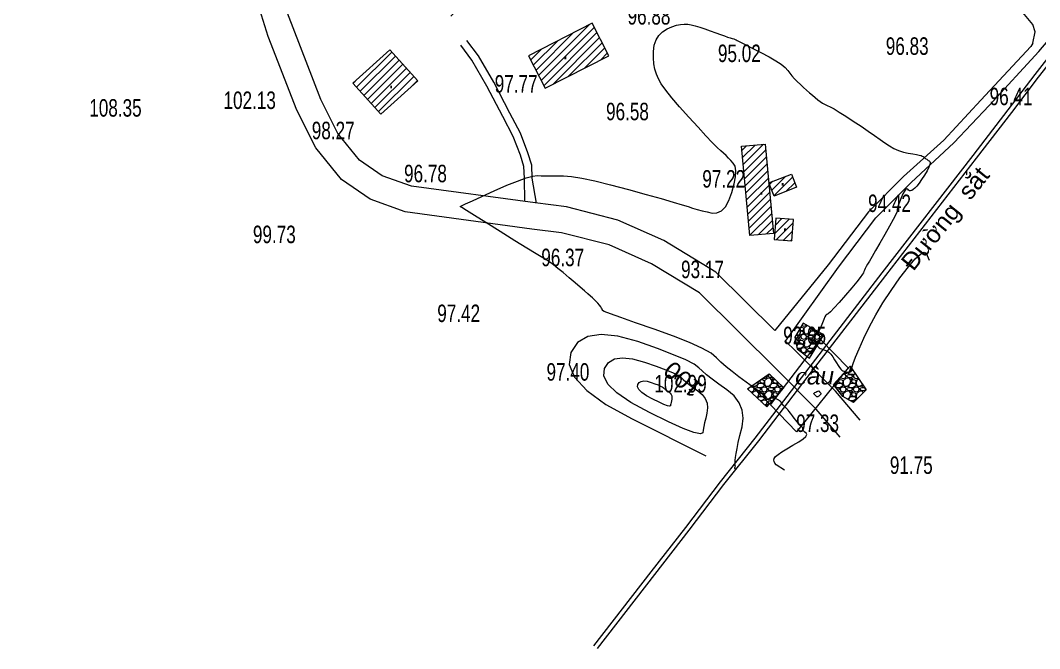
# Model space of a CAD drawing. Header units: metres. Extents: x 431006 to 434411, y 2469261 to 2473208.
# Drawn here: x 433051.7 to 433284.7, y 2469260.9 to 2469404.6 of the extents above; entities that cross this region are included whole.
import ezdxf
from ezdxf.enums import TextEntityAlignment as Align

# ---------------------------------------------------------------- set-up
doc = ezdxf.new("R2010")
doc.units = ezdxf.units.M
doc.header["$MEASUREMENT"] = 0
for name, color, linetype, lineweight in [('1', 8, 'Continuous', 18), ('CAO DO', 8, 'Continuous', 18), ('cau-ks', 8, 'Continuous', 18), ('duong be tong-ks', 8, 'Continuous', 18), ('duongsat', 8, 'DUONG_SAT', 18), ('ghi chu-ks', 8, 'Continuous', 18), ('hanh nha', 8, 'Continuous', 18), ('ke-ks', 8, 'Continuous', 18), ('MH_DongMuc', 8, 'Continuous', 18), ('MH_DongMuc_Con', 8, 'Continuous', 18), ('nha cua-ks', 8, 'Continuous', 18)]:
    doc.layers.add(name, color=color, linetype=linetype, lineweight=lineweight)
doc.styles.add('AO', font='')
doc.styles.add('ks_ten cong trinh', font='')
doc.styles.get("Standard").update_dxf_attribs({"font": 'arial.ttf'})
doc.styles.add('THUY', font='')
doc.styles.get('AO').set_extended_font_data('.VnTime', italic=True)
doc.styles.get('ks_ten cong trinh').set_extended_font_data('.VnArial')
doc.styles.get('THUY').set_extended_font_data('.VnArial NarrowH')
doc.linetypes.add('DUONG_SAT', pattern='A,5,[130,ltypeshp.shx,S=0.75,R=0,X=0,Y=0],5', length=10)

msp = doc.modelspace()

# ---------------------------------------------------------------- hatches: boundary and pattern name
at = {"layer": 'hanh nha', "lineweight": 0}
h = msp.add_hatch(dxfattribs=at)
h.set_pattern_fill('ANSI31', color=8, scale=10, style=0)
h.set_pattern_definition([(45, (0, 0), (-0.8838834765, 0.8838834765), [])])
h.paths.add_polyline_path([(433023.14, 2469497.27), (433034.92, 2469500.24), (433036.86, 2469492.55), (433025.08, 2469489.58)])
h.paths.add_polyline_path([(433117.71, 2469673.86), (433130.1, 2469682.91), (433122.24, 2469693.67), (433109.85, 2469684.63)])
h.paths.add_polyline_path([(433343.17, 2469548.91), (433336.83, 2469557.76), (433332.7, 2469554.8), (433339.03, 2469545.95)])
h.paths.add_polyline_path([(433321.19, 2469594.38), (433326.59, 2469587.23), (433317.64, 2469580.57), (433327.07, 2469567.96), (433323.97, 2469565.7), (433312.39, 2469582.51), (433318.68, 2469586.59), (433315.8, 2469590.44)])
h.paths.add_polyline_path([(433317.78, 2469580.64), (433327.27, 2469567.85), (433337.77, 2469575.64), (433328.29, 2469588.43)])
h.paths.add_polyline_path([(433231.49, 2469619.87), (433233.28, 2469624.26), (433238.92, 2469622.27), (433240.88, 2469627.53), (433247.01, 2469624.71), (433245.68, 2469620.98), (433250.82, 2469618.78), (433246.32, 2469607.9), (433239.37, 2469610.8), (433241.38, 2469616.15)])
h.paths.add_polyline_path([(433226.37, 2469615.68), (433239.37, 2469610.8), (433241.38, 2469616.15), (433228.38, 2469621.03)])
h.paths.add_polyline_path([(433232.15, 2469613.49), (433240.72, 2469610.21), (433238.01, 2469603.15), (433229.45, 2469606.43)])
h.paths.add_polyline_path([(433257.17, 2469421.12), (433262.64, 2469410.65), (433258.2, 2469408.33), (433252.74, 2469418.8)])
h.paths.add_polyline_path([(433256.75, 2469421.98), (433264.67, 2469426.13), (433270.79, 2469414.46), (433262.87, 2469410.31)])
h.paths.add_polyline_path([(433222.8, 2469367.4), (433227.95, 2469369.4), (433229.12, 2469366.38), (433223.98, 2469364.37)])
h.paths.add_polyline_path([(433224.36, 2469359.33), (433224.01, 2469354.46), (433228.08, 2469354.17), (433228.43, 2469359.04)])
h.paths.add_polyline_path([(433221.97, 2469376.26), (433223.88, 2469355.85), (433218.45, 2469355.35), (433216.54, 2469375.75)])
h.paths.add_polyline_path([(433218.32, 2469496.72), (433218.96, 2469486.76), (433213.14, 2469486.39), (433212.5, 2469496.35)])
h.paths.add_polyline_path([(433187.39, 2469484.54), (433210.4, 2469486.56), (433209.74, 2469494.09), (433186.73, 2469492.07)])
h.paths.add_polyline_path([(433127.7, 2469390.22), (433136.15, 2469397.83), (433142.56, 2469390.7), (433134.1, 2469383.1)])
h.paths.add_polyline_path([(433158.44, 2469419.99), (433146.16, 2469410.7), (433150.32, 2469405.19), (433162.6, 2469414.48)])
h.paths.add_polyline_path([(433182.41, 2469403.92), (433167.84, 2469396.46), (433171.65, 2469389.02), (433186.22, 2469396.48)])
h.paths.add_polyline_path([(433145.4, 2469439.11), (433139.04, 2469460.86), (433134.56, 2469459.55), (433140.92, 2469437.8)])
h.paths.add_polyline_path([(433121.7, 2469450.5), (433127.14, 2469452.34), (433128.68, 2469447.82), (433123.23, 2469445.97)])
h.paths.add_polyline_path([(433125.62, 2469458.59), (433108.03, 2469452.62), (433110.09, 2469446.56), (433127.67, 2469452.53)])
h.paths.add_polyline_path([(433112.86, 2469469.28), (433117.07, 2469471.71), (433115.54, 2469474.37), (433111.33, 2469471.93)])
h.paths.add_polyline_path([(433113.86, 2469465.24), (433119.68, 2469468.61), (433117.68, 2469472.07), (433111.86, 2469468.7)])
h.paths.add_polyline_path([(433098.66, 2469455.47), (433114.92, 2469462.91), (433112.79, 2469467.57), (433096.53, 2469460.12)])
h.paths.add_polyline_path([(433077.99, 2469532.66), (433086.39, 2469533.59), (433087.22, 2469526.13), (433078.82, 2469525.2)])
h.paths.add_polyline_path([(433077.87, 2469533.73), (433078.87, 2469525.24), (433073.85, 2469524.65), (433072.85, 2469533.14)])
h.paths.add_polyline_path([(433058.59, 2469634.29), (433051.46, 2469643.48), (433046.1, 2469639.33), (433053.24, 2469630.13)])
h.paths.add_polyline_path([(433037.61, 2469628.51), (433044.77, 2469619.3), (433050.52, 2469623.77), (433043.35, 2469632.98)])
h.paths.add_polyline_path([(433039.35, 2469597.89), (433043.51, 2469604.47), (433038.14, 2469607.86), (433033.99, 2469601.27)])
h.paths.add_polyline_path([(433053.14, 2469597.24), (433043.15, 2469603.79), (433040.44, 2469599.66), (433050.44, 2469593.11)])
h.paths.add_polyline_path([(433051.21, 2469610.69), (433045.61, 2469602.22), (433053.14, 2469597.24), (433058.74, 2469605.72)])
h.paths.add_polyline_path([(433061.58, 2469420.02), (433054.71, 2469424.22), (433058.61, 2469430.61), (433065.49, 2469426.41)])
h.paths.add_polyline_path([(433029.37, 2469432.55), (433036.68, 2469431.83), (433036.19, 2469426.84), (433028.88, 2469427.56)])
h.paths.add_polyline_path([(433085.63, 2469406.54), (433095.98, 2469409.57), (433094.55, 2469414.47), (433084.2, 2469411.44)])
h.paths.add_polyline_path([(433078.86, 2469418.95), (433086.34, 2469427.05), (433091.34, 2469422.43), (433083.87, 2469414.34)])
h.paths.add_polyline_path([(433069.85, 2469426.64), (433075.56, 2469422.62), (433073.45, 2469419.63), (433067.74, 2469423.64)])
h.paths.add_polyline_path([(433069.98, 2469426.72), (433079.67, 2469440.43), (433084.36, 2469437.12), (433074.67, 2469423.4)])
h.paths.add_polyline_path([(433050.64, 2469434.48), (433044.96, 2469436.05), (433043.76, 2469431.72), (433049.44, 2469430.14)])
h.paths.add_polyline_path([(433059.28, 2469433.82), (433060.15, 2469443.01), (433050.58, 2469443.91), (433049.71, 2469434.72)])
h.paths.add_polyline_path([(433066.05, 2469443.48), (433074.5, 2469437.68), (433077.33, 2469441.81), (433068.88, 2469447.61)])
h.paths.add_polyline_path([(433067.8, 2469428.09), (433074.33, 2469437.7), (433066.63, 2469442.93), (433060.1, 2469433.32)])
h.paths.add_polyline_path([(433011.71, 2469402.57), (433014.35, 2469408.6), (433011.04, 2469410.05), (433008.39, 2469404.03)])
h.paths.add_polyline_path([(432972.44, 2469451.44), (432971.31, 2469442.46), (432980.41, 2469441.31), (432981.54, 2469450.29)])
h.paths.add_polyline_path([(432971.7, 2469488.47), (432994.88, 2469482.87), (432997.2, 2469492.5), (432974.03, 2469498.1)])
h.paths.add_polyline_path([(432965.59, 2469471.91), (432971.07, 2469488.64), (432977.6, 2469486.51), (432972.12, 2469469.77)])
h.paths.add_polyline_path([(432939.39, 2469460.63), (432946.3, 2469480.82), (432956.26, 2469477.41), (432949.36, 2469457.22)])
h.paths.add_polyline_path([(432931.89, 2469475.63), (432929.87, 2469469.19), (432939.79, 2469466.09), (432941.8, 2469472.54)])
h.paths.add_polyline_path([(432929.87, 2469469.19), (432926.63, 2469458.8), (432936.05, 2469455.86), (432939.29, 2469466.25)])
h.paths.add_polyline_path([(432921.41, 2469460.43), (432927.9, 2469481.2), (432933.12, 2469479.57), (432926.63, 2469458.8)])
h.paths.add_polyline_path([(432893.16, 2469470.8), (432888.47, 2469472.2), (432893.7, 2469488.2), (432901.22, 2469485.74), (432898.85, 2469478.35), (432895.89, 2469479.3)])
h.paths.add_polyline_path([(432893.16, 2469470.8), (432908.68, 2469465.81), (432907.12, 2469460.96), (432891.6, 2469465.94)])
h.paths.add_polyline_path([(432910.05, 2469469.78), (432907.31, 2469461.29), (432918.08, 2469457.82), (432920.82, 2469466.31)])
h.paths.add_polyline_path([(432902.28, 2469474.69), (432900.3, 2469468.51), (432908.76, 2469465.79), (432910.75, 2469471.97)])
h.paths.add_polyline_path([(432903.03, 2469477.01), (432900.3, 2469468.51), (432893.16, 2469470.8), (432895.89, 2469479.3)])
h.paths.add_polyline_path([(432878.7, 2469514.19), (432875.76, 2469518.31), (432872.26, 2469515.82), (432875.2, 2469511.7)])
h.paths.add_polyline_path([(432882.21, 2469509.29), (432877.91, 2469515.29), (432881.35, 2469517.75), (432885.65, 2469511.75)])
h.paths.add_polyline_path([(432870.32, 2469487.61), (432886.4, 2469497.2), (432881.85, 2469504.83), (432865.77, 2469495.24)])
h.paths.add_polyline_path([(432868.01, 2469486.23), (432890.74, 2469499.78), (432893.36, 2469495.38), (432870.64, 2469481.83)])
h.paths.add_polyline_path([(433011.16, 2469425.79), (433009.46, 2469418.77), (433003.51, 2469420.21), (433005.21, 2469427.23)])
h.paths.add_polyline_path([(433001.93, 2469406.65), (433008.41, 2469404.1), (433010.48, 2469409.38), (433004, 2469411.92)])
h.paths.add_polyline_path([(432988.13, 2469414.53), (432995.76, 2469411.83), (432998.3, 2469419.02), (432990.67, 2469421.72)])
h.paths.add_polyline_path([(432955.5, 2469421.79), (432953.68, 2469416.45), (432959.26, 2469414.93), (432963.25, 2469427.66), (432958.66, 2469429.01), (432956.11, 2469421.58)])
h.paths.add_polyline_path([(432969.27, 2469409.51), (432965.81, 2469406.12), (432970.94, 2469401.18), (432985.09, 2469415.41), (432980.24, 2469420.24), (432979.29, 2469419.41), (432980, 2469418.7), (432969.85, 2469408.94)])
h.paths.add_polyline_path([(432950.81, 2469423.25), (432955.36, 2469421.71), (432953.61, 2469416.54), (432949.06, 2469418.08)])
h.paths.add_polyline_path([(432973.32, 2469425.43), (432963.31, 2469415.81), (432969.86, 2469409.01), (432979.86, 2469418.63)])
h.paths.add_polyline_path([(432943.21, 2469422.13), (432942.32, 2469415.96), (432946.98, 2469415.29), (432947.87, 2469421.46)])
h.paths.add_polyline_path([(432958.73, 2469429.29), (432949.22, 2469432.53), (432946.6, 2469424.85), (432956.11, 2469421.61)])
h.paths.add_polyline_path([(432952.49, 2469431.54), (432959.34, 2469429.2), (432960.74, 2469433.31), (432953.9, 2469435.66)])
h.paths.add_polyline_path([(432934.87, 2469414.68), (432942, 2469435.8), (432946.85, 2469434.16), (432939.72, 2469413.05)])
h.paths.add_polyline_path([(432874.83, 2469436.67), (432887.22, 2469451.81), (432891.24, 2469448.52), (432878.85, 2469433.38)])
h.paths.add_polyline_path([(432869.19, 2469449.25), (432875.83, 2469443.3), (432871.95, 2469438.97), (432865.31, 2469444.92)])
h.paths.add_polyline_path([(432870.95, 2469448.22), (432877.04, 2469455.36), (432882.46, 2469450.74), (432876.37, 2469443.6)])
h.paths.add_polyline_path([(433026.87, 2469491.95), (433032.5, 2469491.95), (433032.5, 2469498.15), (433026.87, 2469498.15)], flags=24)
h.paths.add_polyline_path([(433119.61, 2469682.98), (433121.17, 2469682.98), (433121.17, 2469683.82), (433119.61, 2469683.82)], flags=24)
h.paths.add_polyline_path([(433051.27, 2469636.67), (433052.82, 2469636.67), (433052.82, 2469637.51), (433051.27, 2469637.51)], flags=24)
h.paths.add_polyline_path([(433043.65, 2469625.45), (433045.21, 2469625.45), (433045.21, 2469626.29), (433043.65, 2469626.29)], flags=24)
h.paths.add_polyline_path([(433051.52, 2469603.71), (433053.07, 2469603.71), (433053.07, 2469604.55), (433051.52, 2469604.55)], flags=24)
h.paths.add_polyline_path([(433046.14, 2469598.08), (433047.7, 2469598.08), (433047.7, 2469598.92), (433046.14, 2469598.92)], flags=24)
h.paths.add_polyline_path([(433038.3, 2469602.22), (433039.86, 2469602.22), (433039.86, 2469603.06), (433038.3, 2469603.06)], flags=24)
h.paths.add_polyline_path([(433242.05, 2469618.95), (433243.61, 2469618.95), (433243.61, 2469619.79), (433242.05, 2469619.79)], flags=24)
h.paths.add_polyline_path([(433233.37, 2469615.26), (433234.92, 2469615.26), (433234.92, 2469616.1), (433233.37, 2469616.1)], flags=24)
h.paths.add_polyline_path([(433234.37, 2469607.87), (433235.92, 2469607.87), (433235.92, 2469608.7), (433234.37, 2469608.7)], flags=24)
h.paths.add_polyline_path([(433315.74, 2469581.84), (433317.29, 2469581.84), (433317.29, 2469582.68), (433315.74, 2469582.68)], flags=24)
h.paths.add_polyline_path([(433325.77, 2469578.26), (433327.32, 2469578.26), (433327.32, 2469579.1), (433325.77, 2469579.1)], flags=24)
h.paths.add_polyline_path([(433337.44, 2469551.79), (433338.99, 2469551.79), (433338.99, 2469552.63), (433337.44, 2469552.63)], flags=24)
h.paths.add_polyline_path([(433078.95, 2469526.72), (433086.87, 2469526.72), (433086.87, 2469532.92), (433078.95, 2469532.92)], flags=24)
h.paths.add_polyline_path([(433075.08, 2469528.56), (433076.64, 2469528.56), (433076.64, 2469529.4), (433075.08, 2469529.4)], flags=24)
h.paths.add_polyline_path([(433214.84, 2469491.07), (433216.39, 2469491.07), (433216.39, 2469491.91), (433214.84, 2469491.91)], flags=24)
h.paths.add_polyline_path([(433197.53, 2469488.41), (433199.08, 2469488.41), (433199.08, 2469489.25), (433197.53, 2469489.25)], flags=24)
h.paths.add_polyline_path([(433115.18, 2469468.46), (433116.73, 2469468.46), (433116.73, 2469469.3), (433115.18, 2469469.3)], flags=24)
h.paths.add_polyline_path([(433113.76, 2469471.26), (433115.31, 2469471.26), (433115.31, 2469472.1), (433113.76, 2469472.1)], flags=24)
h.paths.add_polyline_path([(433139.23, 2469449.09), (433140.78, 2469449.09), (433140.78, 2469449.93), (433139.23, 2469449.93)], flags=24)
h.paths.add_polyline_path([(433124.46, 2469448.5), (433126.02, 2469448.5), (433126.02, 2469449.34), (433124.46, 2469449.34)], flags=24)
h.paths.add_polyline_path([(433116.19, 2469452.41), (433117.75, 2469452.41), (433117.75, 2469453.25), (433116.19, 2469453.25)], flags=24)
h.paths.add_polyline_path([(433106.08, 2469462.22), (433107.63, 2469462.22), (433107.63, 2469463.06), (433106.08, 2469463.06)], flags=24)
h.paths.add_polyline_path([(433263.77, 2469417.87), (433265.32, 2469417.87), (433265.32, 2469418.71), (433263.77, 2469418.71)], flags=24)
h.paths.add_polyline_path([(433257.27, 2469414.11), (433258.83, 2469414.11), (433258.83, 2469414.95), (433257.27, 2469414.95)], flags=24)
h.paths.add_polyline_path([(433153.96, 2469412.09), (433155.51, 2469412.09), (433155.51, 2469412.92), (433153.96, 2469412.92)], flags=24)
h.paths.add_polyline_path([(433175.5, 2469395.54), (433177.05, 2469395.54), (433177.05, 2469396.38), (433175.5, 2469396.38)], flags=24)
h.paths.add_polyline_path([(433225.16, 2469366.59), (433226.71, 2469366.59), (433226.71, 2469367.43), (433225.16, 2469367.43)], flags=24)
h.paths.add_polyline_path([(433220.35, 2469364.56), (433221.91, 2469364.56), (433221.91, 2469365.4), (433220.35, 2469365.4)], flags=24)
h.paths.add_polyline_path([(433225.69, 2469356.24), (433227.25, 2469356.24), (433227.25, 2469357.08), (433225.69, 2469357.08)], flags=24)
h.paths.add_polyline_path([(433135.69, 2469388.86), (433137.25, 2469388.86), (433137.25, 2469389.7), (433135.69, 2469389.7)], flags=24)
h.paths.add_polyline_path([(433089.54, 2469409.79), (433091.09, 2469409.79), (433091.09, 2469410.63), (433089.54, 2469410.63)], flags=24)
h.paths.add_polyline_path([(433084.8, 2469420.62), (433086.35, 2469420.62), (433086.35, 2469421.46), (433084.8, 2469421.46)], flags=24)
h.paths.add_polyline_path([(433070.9, 2469422.76), (433072.45, 2469422.76), (433072.45, 2469423.6), (433070.9, 2469423.6)], flags=24)
h.paths.add_polyline_path([(433076.25, 2469430.69), (433077.8, 2469430.69), (433077.8, 2469431.53), (433076.25, 2469431.53)], flags=24)
h.paths.add_polyline_path([(433070.75, 2469442.9), (433072.3, 2469442.9), (433072.3, 2469443.74), (433070.75, 2469443.74)], flags=24)
h.paths.add_polyline_path([(433066.77, 2469436.03), (433068.33, 2469436.03), (433068.33, 2469436.87), (433066.77, 2469436.87)], flags=24)
h.paths.add_polyline_path([(433059.9, 2469425.2), (433061.45, 2469425.2), (433061.45, 2469426.04), (433059.9, 2469426.04)], flags=24)
h.paths.add_polyline_path([(433054.81, 2469438.15), (433056.36, 2469438.15), (433056.36, 2469438.99), (433054.81, 2469438.99)], flags=24)
h.paths.add_polyline_path([(433046.56, 2469432.5), (433048.11, 2469432.5), (433048.11, 2469433.34), (433046.56, 2469433.34)], flags=24)
h.paths.add_polyline_path([(433031.89, 2469429.3), (433033.45, 2469429.3), (433033.45, 2469430.14), (433031.89, 2469430.14)], flags=24)
h.paths.add_polyline_path([(433006.68, 2469423.04), (433008.24, 2469423.04), (433008.24, 2469423.88), (433006.68, 2469423.88)], flags=24)
h.paths.add_polyline_path([(433010.49, 2469405.91), (433012.05, 2469405.91), (433012.05, 2469406.75), (433010.49, 2469406.75)], flags=24)
h.paths.add_polyline_path([(433005.99, 2469407.64), (433007.54, 2469407.64), (433007.54, 2469408.48), (433005.99, 2469408.48)], flags=24)
h.paths.add_polyline_path([(432982.97, 2469490.54), (432984.52, 2469490.54), (432984.52, 2469491.38), (432982.97, 2469491.38)], flags=24)
h.paths.add_polyline_path([(432970.77, 2469478.21), (432972.32, 2469478.21), (432972.32, 2469479.04), (432970.77, 2469479.04)], flags=24)
h.paths.add_polyline_path([(432976.57, 2469446.52), (432978.12, 2469446.52), (432978.12, 2469447.36), (432976.57, 2469447.36)], flags=24)
h.paths.add_polyline_path([(432947.37, 2469469.31), (432948.93, 2469469.31), (432948.93, 2469470.14), (432947.37, 2469470.14)], flags=24)
h.paths.add_polyline_path([(432930.46, 2469462.24), (432932.01, 2469462.24), (432932.01, 2469463.08), (432930.46, 2469463.08)], flags=24)
h.paths.add_polyline_path([(432934.45, 2469470.64), (432936.01, 2469470.64), (432936.01, 2469471.48), (432934.45, 2469471.48)], flags=24)
h.paths.add_polyline_path([(432926.56, 2469469.1), (432928.12, 2469469.1), (432928.12, 2469469.94), (432926.56, 2469469.94)], flags=24)
h.paths.add_polyline_path([(432913.34, 2469463.57), (432914.89, 2469463.57), (432914.89, 2469464.41), (432913.34, 2469464.41)], flags=24)
h.paths.add_polyline_path([(432903.8, 2469470.13), (432905.36, 2469470.13), (432905.36, 2469470.96), (432903.8, 2469470.96)], flags=24)
h.paths.add_polyline_path([(432899.7, 2469465.62), (432901.26, 2469465.62), (432901.26, 2469466.46), (432899.7, 2469466.46)], flags=24)
h.paths.add_polyline_path([(432897.14, 2469473.71), (432898.69, 2469473.71), (432898.69, 2469474.55), (432897.14, 2469474.55)], flags=24)
h.paths.add_polyline_path([(432893.86, 2469479.34), (432895.41, 2469479.34), (432895.41, 2469480.18), (432893.86, 2469480.18)], flags=24)
h.paths.add_polyline_path([(432879.15, 2469489.1), (432880.7, 2469489.1), (432880.7, 2469489.94), (432879.15, 2469489.94)], flags=24)
h.paths.add_polyline_path([(432874.57, 2469495.75), (432876.13, 2469495.75), (432876.13, 2469496.59), (432874.57, 2469496.59)], flags=24)
h.paths.add_polyline_path([(432880.69, 2469513.86), (432882.24, 2469513.86), (432882.24, 2469514.7), (432880.69, 2469514.7)], flags=24)
h.paths.add_polyline_path([(432874.29, 2469514.72), (432875.84, 2469514.72), (432875.84, 2469515.56), (432874.29, 2469515.56)], flags=24)
h.paths.add_polyline_path([(432992.32, 2469416.63), (432993.88, 2469416.63), (432993.88, 2469417.47), (432992.32, 2469417.47)], flags=24)
h.paths.add_polyline_path([(432974.33, 2469409.76), (432975.88, 2469409.76), (432975.88, 2469410.59), (432974.33, 2469410.59)], flags=24)
h.paths.add_polyline_path([(432970.29, 2469416.19), (432971.84, 2469416.19), (432971.84, 2469417.03), (432970.29, 2469417.03)], flags=24)
h.paths.add_polyline_path([(432956.54, 2469431.98), (432958.1, 2469431.98), (432958.1, 2469432.82), (432956.54, 2469432.82)], flags=24)
h.paths.add_polyline_path([(432957.92, 2469420.66), (432959.47, 2469420.66), (432959.47, 2469421.49), (432957.92, 2469421.49)], flags=24)
h.paths.add_polyline_path([(432951.65, 2469419.88), (432953.2, 2469419.88), (432953.2, 2469420.72), (432951.65, 2469420.72)], flags=24)
h.paths.add_polyline_path([(432953.31, 2469426.7), (432954.86, 2469426.7), (432954.86, 2469427.54), (432953.31, 2469427.54)], flags=24)
h.paths.add_polyline_path([(432944.77, 2469417.65), (432946.33, 2469417.65), (432946.33, 2469418.49), (432944.77, 2469418.49)], flags=24)
h.paths.add_polyline_path([(432876.66, 2469448.97), (432878.21, 2469448.97), (432878.21, 2469449.81), (432876.66, 2469449.81)], flags=24)
h.paths.add_polyline_path([(432870.39, 2469444.28), (432871.94, 2469444.28), (432871.94, 2469445.11), (432870.39, 2469445.11)], flags=24)
at = {"layer": 'ke-ks', "linetype": 'Continuous', "lineweight": 0}
h = msp.add_hatch(dxfattribs=at)
h.set_pattern_fill('GRAVEL', color=8, scale=3, style=0)
h.set_pattern_definition([(228.0128, (433199.91609, 2469302.18242), (-23.9999947, -27.000004), [0.40361, -39.95726]), (184.9697, (433199.64609, 2469301.88242), (36.00000315, 2.99997392), [0.692604, -68.567775]), (132.5104, (433198.95609, 2469301.82242), (29.99997216, -33.000026), [0.48836, -48.3481]), (267.2737, (433197.78609, 2469301.07242), (2.99998805, 60.0000009), [0.630714, -62.440674]), (292.8337, (433197.75609, 2469300.44242), (-15.0000297, 35.99998924), [0.618465, -61.22812]), (357.2737, (433197.99609, 2469299.87242), (-60.0000009, 2.99998805), [0.630714, -62.440674]), (37.6942, (433198.62609, 2469299.84242), (-39.00002204, -29.99997122), [0.83409, -82.57455]), (72.2553, (433199.28609, 2469300.35242), (21.00003229, 65.9999887), [0.787464, -77.95896]), (121.4296, (433199.52609, 2469301.10242), (-24.0000247, 38.9999851), [0.63285, -62.65222]), (175.2364, (433199.1961, 2469301.64242), (33.0000028, -2.9999746), [0.7225, -35.40229]), (222.3974, (433198.47609, 2469301.70242), (-36.00002205, -32.99997625), [0.934344, -92.500125]), (138.8141, (433200.7561, 2469301.04242), (-21.0000088, 17.999992), [0.3189, -31.57153]), (171.4692, (433200.51609, 2469301.25242), (38.99999485, -6.00002373), [0.60671, -60.06453]), (225, (433199.916, 2469301.3424), (-3e-16, -3), [0.42426, -3.81838]), (203.1986, (433199.7061, 2469301.70242), (14.9999992, 6.000004), [0.22847, -22.61885]), (291.8014, (433199.4961, 2469301.6124), (-3, 9.000001), [0.32311, -15.83239]), (30.9638, (433199.6161, 2469301.3124), (8.999994, 6.0000075), [0.52479, -16.96807]), (161.5651, (433200.0661, 2469301.5824), (6.000001, -2.999995), [0.37947, -9.10736]), (16.3895, (433197.75609, 2469301.61242), (30.0000066, 8.99997813), [0.5316, -52.628535]), (70.3462, (433198.26609, 2469301.76242), (-11.99998574, -33.0000064), [0.44598, -44.15222]), (293.1986, (433200.0661, 2469302.18242), (-6.000004, 14.9999992), [0.45694, -22.39037]), (343.6105, (433200.24609, 2469301.76242), (-30.0000066, 8.99997813), [0.5316, -52.628535]), (339.444, (433197.7561, 2469299.75242), (-15.0000055, 5.999988), [0.51264, -25.11937]), (294.7751, (433198.23609, 2469299.57242), (-14.9999766, 33.0000103), [0.42953, -42.52393]), (66.8014, (433200.0961, 2469299.18242), (6.000004, 14.9999992), [0.45694, -22.39037]), (17.354, (433200.27609, 2469299.60242), (-39.00000606, -11.9999835), [0.50289, -49.78627]), (69.444, (433198.6261, 2469299.18242), (-5.999988, -15.0000055), [0.25632, -25.37569]), (101.3099, (433199.9161, 2469299.1824), (-2.999993, 12.000002), [0.15297, -15.14409]), (165.9638, (433199.8861, 2469299.3324), (9.000002, -2.999994), [0.61847, -11.75085]), (186.009, (433199.28609, 2469299.48242), (29.99999925, 2.99999795), [0.57315, -56.74177]), (303.6901, (433199.6161, 2469301.0424), (-3.000004, 5.999999), [0.43267, -10.38399]), (353.1572, (433199.85609, 2469300.68242), (50.9999981, -6.000024), [0.75538, -74.78269]), (60.9454, (433200.6061, 2469300.59242), (-12.0000001, -21.0000012), [0.30887, -30.57802]), (90, (433200.756, 2469300.8624), (-3, 3), [0.18, -2.82]), (120.2564, (433199.22609, 2469299.57242), (11.9999847, -21.0000074), [0.41677, -41.26056]), (48.0128, (433199.01609, 2469299.93242), (23.9999947, 27.000004), [0.80722, -39.55366]), (0, (433199.556, 2469300.5324), (3, 3), [0.78, -2.22]), (325.3048, (433200.33609, 2469300.53242), (-29.9999828, 21.0000258), [0.47434, -46.95982]), (254.0546, (433200.7261, 2469300.26242), (-2.9999997, -12.0000004), [0.43681, -21.40352]), (207.646, (433200.60609, 2469299.84242), (-56.99998742, -30.00002314), [0.711195, -70.40842]), (175.4261, (433199.97609, 2469299.51242), (-39.00000167, 2.9999844), [0.7524, -74.48722])])
h.paths.add_polyline_path([(433222.91, 2469323.75), (433226.19, 2469320.53), (433222.33, 2469316.14), (433217.95, 2469320.29)])
h.paths.add_polyline_path([(433230.64, 2469335.27), (433228.73, 2469332.13), (433229.3, 2469329.41), (433232.11, 2469327.32), (433235.34, 2469332.65)])
h.paths.add_polyline_path([(433245.05, 2469320.08), (433242.16, 2469317.17), (433239.72, 2469318.54), (433237.61, 2469321.29), (433241.37, 2469325.45)])

# ---------------------------------------------------------------- linework, layer by layer
at = {"layer": 'cau-ks', "color": 8, "linetype": 'Continuous', "lineweight": 0}
msp.add_lwpolyline([(433223.19, 2469316.61), (433234.63, 2469331.57), (433240.95, 2469325.09), (433229.1, 2469310.44)], close=True, dxfattribs=at)
at = {"layer": 'duong be tong-ks', "color": 8, "linetype": 'Continuous', "lineweight": 0, "elevation": 92.05}
msp.add_lwpolyline([(433226.59, 2469331.22), (433238.74, 2469348.09), (433247.28, 2469359.38), (433255.36, 2469367.46), (433265.07, 2469376.58), (433273.18, 2469385.08), (433284.51, 2469397.4), (433295.72, 2469410.73), (433306.91, 2469425.57), (433314.8, 2469435.58), (433324.67, 2469449.45), (433330.88, 2469457.38), (433340.85, 2469471.84), (433346.12, 2469478.98), (433352.74, 2469487.78), (433359.79, 2469496.65), (433366.49, 2469505.08), (433374.99, 2469514.66), (433382.82, 2469523.78), (433387.86, 2469529.37), (433408.27, 2469548.53), (433423.12, 2469561.6), (433428.48, 2469567.04)], dxfattribs=at)
at = {"layer": 'duong be tong-ks', "color": 8, "lineweight": 0}
for points in [[(433224.13, 2469333.66), (433210.69, 2469346.96), (433198.8, 2469354.24), (433188.27, 2469358.88), (433176.56, 2469361.89), (433169.41, 2469362.79), (433141.09, 2469366.63), (433134.43, 2469369.02), (433129.23, 2469372.62), (433124.3, 2469378.71), (433120.39, 2469386.48), (433114.05, 2469402.82), (433108.46, 2469417.49), (433102.18, 2469435.56), (433097.77, 2469445.56), (433091.16, 2469453.99), (433085.57, 2469459.26), (433080.29, 2469460.59)], [(433239.1, 2469309.24), (433233.64, 2469315.65), (433224.71, 2469324.64), (433206.97, 2469342.21), (433196.01, 2469348.91), (433186.3, 2469353.19), (433175.43, 2469355.99), (433168.64, 2469356.84), (433139.66, 2469360.77), (433131.66, 2469363.64), (433125.11, 2469368.18), (433119.23, 2469375.44), (433114.9, 2469384.04), (433108.38, 2469400.84), (433103.81, 2469415.59), (433096.9, 2469433.47), (433091.54, 2469443.36), (433085.77, 2469449.45), (433079.25, 2469453.59), (433072.82, 2469455.68), (433066.25, 2469455.93), (433062.62, 2469455.6), (433056.57, 2469454.24), (433044.36, 2469449.35)], [(433283.16, 2469399.34), (433283.71, 2469401.95), (433283.15, 2469403.62), (433279.72, 2469407.7), (433274.82, 2469412.59), (433271.5, 2469414.98)], [(433167.02, 2469363.11), (433166.92, 2469368.44), (433166.83, 2469371.15), (433166.03, 2469373.69), (433164.36, 2469377.99), (433162.03, 2469382.54), (433158.37, 2469389.52), (433154.91, 2469395.48), (433152.36, 2469398.91)], [(433169.7, 2469362.75), (433168.72, 2469368.49), (433168.62, 2469371.46), (433167.73, 2469374.29), (433166.01, 2469378.73), (433163.63, 2469383.37), (433159.95, 2469390.39), (433156.42, 2469396.47), (433153.8, 2469399.98)], [(433243.67, 2469313.13), (433238.06, 2469319.72), (433228.95, 2469328.89), (433226.59, 2469331.22)]]:
    msp.add_lwpolyline(points, dxfattribs=at)
at = {"layer": 'duong be tong-ks', "color": 8, "linetype": 'Continuous', "lineweight": 0}
msp.add_lwpolyline([(433283.16, 2469399.34), (433282.65, 2469398.58), (433271.26, 2469386.33), (433262.76, 2469377.14), (433253.6, 2469368.88), (433245.57, 2469360.77), (433236.37, 2469348.64), (433224.13, 2469333.66)], dxfattribs=at)
at = {"layer": 'duongsat', "color": 8, "lineweight": 0}
for points in [[(433182.81, 2469261.49), (433195.93, 2469278.43), (433203.79, 2469288.58), (433211.73, 2469299.01), (433219.7, 2469309.03), (433232.01, 2469325.06), (433248.72, 2469346.85), (433269.5, 2469373.64), (433277.52, 2469384.12), (433283.66, 2469392.18), (433292.31, 2469403.24), (433300.01, 2469413.34), (433305.15, 2469420.09), (433312.18, 2469429.29), (433320.96, 2469440.6), (433340.24, 2469465.56), (433352.4, 2469480.42), (433367.31, 2469498.14), (433381.52, 2469514.25), (433389.84, 2469523.31), (433404.95, 2469539.13), (433415.65, 2469549.84), (433424.46, 2469558.71), (433434.67, 2469568.62)], [(433183.61, 2469260.87), (433196.72, 2469277.82), (433204.59, 2469287.97), (433212.52, 2469298.4), (433220.49, 2469308.41), (433232.8, 2469324.45), (433249.51, 2469346.24), (433270.3, 2469373.03), (433278.32, 2469383.52), (433284.45, 2469391.57), (433293.1, 2469402.63), (433300.81, 2469412.73), (433305.95, 2469419.48), (433312.97, 2469428.68), (433321.75, 2469439.99), (433341.03, 2469464.93), (433353.17, 2469479.78), (433368.07, 2469497.48), (433382.26, 2469513.58), (433390.57, 2469522.63), (433405.66, 2469538.43), (433416.36, 2469549.13), (433425.16, 2469558), (433435.36, 2469567.89)]]:
    msp.add_lwpolyline(points, dxfattribs=at)
at = {"layer": 'ke-ks', "color": 8, "linetype": 'Continuous', "lineweight": 0}
for points, elevation in [([(433230.64, 2469335.27), (433228.73, 2469332.13), (433229.3, 2469329.41), (433232.11, 2469327.32), (433235.34, 2469332.65)], 93.15), ([(433222.91, 2469323.75), (433226.19, 2469320.53), (433222.33, 2469316.14), (433217.95, 2469320.29)], 92.23), ([(433245.05, 2469320.08), (433242.16, 2469317.17), (433239.72, 2469318.54), (433237.61, 2469321.29), (433241.37, 2469325.45)], 92.2)]:
    msp.add_lwpolyline(points, close=True, dxfattribs=dict(at, elevation=elevation))
at = {"layer": 'MH_DongMuc', "color": 8, "lineweight": 0, "elevation": 100}
msp.add_lwpolyline([(433203.18, 2469322.4), (433203.79, 2469321.87), (433204.55, 2469321.27), (433205.47, 2469320.58), (433206.54, 2469319.82), (433207.54, 2469318.97), (433208.25, 2469318.04), (433208.67, 2469317.02), (433208.8, 2469315.92), (433208.64, 2469314.73), (433208.36, 2469313.57), (433208.12, 2469312.54), (433207.94, 2469311.64), (433207.8, 2469310.87), (433207.72, 2469310.23), (433207.18, 2469309.96), (433205.69, 2469310.29), (433203.25, 2469311.21), (433199.85, 2469312.74), (433195.51, 2469314.86), (433191.24, 2469317.19), (433188.07, 2469319.37), (433186.01, 2469321.39), (433185.05, 2469323.25), (433185.2, 2469324.94), (433186.12, 2469326.29), (433187.5, 2469327.12), (433189.33, 2469327.41), (433191.62, 2469327.18), (433194.35, 2469326.42), (433197.06, 2469325.46), (433199.25, 2469324.63), (433200.92, 2469323.91), (433202.08, 2469323.32), (433202.72, 2469322.85), (433203.18, 2469322.4)], dxfattribs=at)
at = {"layer": 'MH_DongMuc_Con', "color": 8, "lineweight": 0}
for points, elevation in [([(433226.4, 2469301.65), (433224.51, 2469302.93), (433224.17, 2469303.29), (433223.98, 2469303.65), (433223.93, 2469304.01), (433224.03, 2469304.37), (433224.34, 2469304.78), (433224.92, 2469305.28), (433225.78, 2469305.88), (433226.91, 2469306.58), (433228.31, 2469307.37), (433229.67, 2469308.15), (433230.65, 2469308.82), (433231.25, 2469309.37), (433231.48, 2469309.81), (433231.33, 2469310.13), (433231.04, 2469310.37), (433230.81, 2469310.59), (433230.66, 2469310.77), (433230.58, 2469310.93), (433230.58, 2469311.06), (433230.6, 2469311.17), (433230.59, 2469311.27), (433230.55, 2469311.37), (433230.48, 2469311.47), (433230.37, 2469311.56), (433230.25, 2469311.65), (433230.12, 2469311.77), (433229.98, 2469311.9), (433229.83, 2469312.05), (433229.68, 2469312.22), (433229.49, 2469312.44), (433229.24, 2469312.74), (433228.94, 2469313.13), (433228.58, 2469313.6), (433228.17, 2469314.15), (433227.76, 2469314.69), (433227.43, 2469315.12), (433227.18, 2469315.44), (433227.01, 2469315.65), (433226.91, 2469315.76), (433226.84, 2469315.81), (433226.76, 2469315.88), (433226.68, 2469315.96), (433226.58, 2469316.05), (433226.48, 2469316.15), (433226.36, 2469316.27), (433226.23, 2469316.41), (433226.09, 2469316.58), (433225.94, 2469316.78), (433225.78, 2469317.01), (433225.61, 2469317.23), (433225.44, 2469317.42), (433225.26, 2469317.57), (433225.09, 2469317.69), (433224.91, 2469317.78), (433224.74, 2469317.84), (433224.59, 2469317.91), (433224.47, 2469317.97), (433224.36, 2469318.04), (433224.28, 2469318.1), (433224.2, 2469318.15), (433224.12, 2469318.18), (433224.04, 2469318.2), (433223.94, 2469318.19), (433223.84, 2469318.17), (433223.74, 2469318.15), (433223.65, 2469318.14), (433223.56, 2469318.15), (433223.47, 2469318.18), (433223.39, 2469318.22), (433223.3, 2469318.26), (433223.2, 2469318.26), (433223.09, 2469318.22), (433222.96, 2469318.14), (433222.82, 2469318.03), (433222.68, 2469317.93), (433222.56, 2469317.89), (433222.47, 2469317.92), (433222.39, 2469318.01), (433222.33, 2469318.16), (433222.11, 2469318.44), (433221.53, 2469318.95), (433220.59, 2469319.68), (433219.3, 2469320.63), (433217.65, 2469321.8), (433215.92, 2469323.04), (433214.38, 2469324.23), (433213.02, 2469325.34), (433211.85, 2469326.39), (433210.86, 2469327.38), (433209.58, 2469328.41), (433207.51, 2469329.57), (433204.66, 2469330.88), (433201.03, 2469332.32), (433196.62, 2469333.91), (433192.3, 2469335.41), (433188.96, 2469336.59), (433186.59, 2469337.45), (433185.19, 2469338), (433184.76, 2469338.23), (433184.78, 2469338.34), (433184.72, 2469338.51), (433184.58, 2469338.75), (433184.36, 2469339.06), (433184.06, 2469339.44), (433183.71, 2469339.85), (433183.33, 2469340.27), (433182.91, 2469340.68), (433182.47, 2469341.09), (433182, 2469341.51), (433181.41, 2469342.01), (433180.64, 2469342.67), (433179.67, 2469343.51), (433178.51, 2469344.52), (433177.15, 2469345.69), (433175.79, 2469346.86), (433174.59, 2469347.84), (433173.57, 2469348.64), (433172.71, 2469349.25), (433172.02, 2469349.68), (433171.11, 2469350.22), (433169.59, 2469351.14), (433167.46, 2469352.46), (433164.72, 2469354.16), (433161.37, 2469356.26), (433158.08, 2469358.33), (433155.52, 2469359.94), (433153.69, 2469361.09), (433152.59, 2469361.78), (433152.22, 2469362.02), (433152.54, 2469362.16), (433153.47, 2469362.59), (433155.03, 2469363.3), (433157.21, 2469364.29), (433160.01, 2469365.56), (433162.9, 2469366.83), (433165.33, 2469367.81), (433167.3, 2469368.51), (433168.82, 2469368.92), (433169.88, 2469369.05), (433170.79, 2469369.03), (433171.83, 2469369.01), (433173.02, 2469369), (433174.36, 2469368.98), (433175.83, 2469368.97), (433177.67, 2469368.83), (433180.07, 2469368.45), (433183.05, 2469367.84), (433186.6, 2469366.98), (433190.72, 2469365.89), (433194.79, 2469364.76), (433198.19, 2469363.8), (433200.91, 2469363.01), (433202.95, 2469362.4), (433204.33, 2469361.95), (433205.37, 2469361.61), (433206.44, 2469361.29), (433207.54, 2469361), (433208.67, 2469360.74), (433209.83, 2469360.5), (433210.94, 2469360.51), (433211.95, 2469360.99), (433212.86, 2469361.93), (433213.67, 2469363.34), (433214.37, 2469365.21), (433214.9, 2469367.16), (433215.2, 2469368.81), (433215.26, 2469370.15), (433215.08, 2469371.19), (433214.68, 2469371.92), (433214.14, 2469372.5), (433213.58, 2469373.07), (433213.01, 2469373.64), (433212.41, 2469374.2), (433211.8, 2469374.75), (433211, 2469375.5), (433209.88, 2469376.64), (433208.42, 2469378.17), (433206.63, 2469380.1), (433204.51, 2469382.42), (433202.4, 2469384.79), (433200.65, 2469386.85), (433199.25, 2469388.6), (433198.22, 2469390.05), (433197.54, 2469391.2), (433197.09, 2469392.24), (433196.76, 2469393.39), (433196.54, 2469394.64), (433196.44, 2469396), (433196.44, 2469397.46), (433196.62, 2469398.87), (433197.01, 2469400.09), (433197.62, 2469401.12), (433198.46, 2469401.96), (433199.52, 2469402.6), (433200.64, 2469403.08), (433201.67, 2469403.43), (433202.62, 2469403.64), (433203.48, 2469403.72), (433204.26, 2469403.68), (433205.05, 2469403.52), (433205.96, 2469403.3), (433206.99, 2469402.99), (433208.14, 2469402.61), (433209.41, 2469402.15), (433210.65, 2469401.69), (433211.73, 2469401.31), (433212.63, 2469400.99), (433213.37, 2469400.75), (433213.95, 2469400.57), (433214.4, 2469400.44), (433214.79, 2469400.31), (433215.11, 2469400.19), (433215.36, 2469400.08), (433215.55, 2469399.97), (433215.89, 2469399.78), (433216.6, 2469399.4), (433217.69, 2469398.85), (433219.15, 2469398.11), (433220.99, 2469397.19), (433222.85, 2469396.22), (433224.4, 2469395.33), (433225.62, 2469394.51), (433226.52, 2469393.77), (433227.11, 2469393.11), (433227.56, 2469392.48), (433228.08, 2469391.84), (433228.66, 2469391.19), (433229.3, 2469390.54), (433230, 2469389.88), (433230.72, 2469389.24), (433231.42, 2469388.62), (433232.09, 2469388.02), (433232.74, 2469387.45), (433233.36, 2469386.91), (433233.96, 2469386.42), (433234.54, 2469385.99), (433235.1, 2469385.63), (433235.64, 2469385.34), (433236.15, 2469385.11), (433236.79, 2469384.81), (433237.71, 2469384.3), (433238.9, 2469383.58), (433240.37, 2469382.66), (433242.11, 2469381.53), (433243.91, 2469380.34), (433245.53, 2469379.25), (433246.97, 2469378.25), (433248.24, 2469377.34), (433249.34, 2469376.53), (433250.36, 2469375.83), (433251.4, 2469375.24), (433252.46, 2469374.78), (433253.55, 2469374.43), (433254.67, 2469374.21), (433255.7, 2469374.04), (433256.53, 2469373.89), (433257.18, 2469373.75), (433257.63, 2469373.62), (433257.88, 2469373.5), (433258.05, 2469373.39), (433258.21, 2469373.27), (433258.38, 2469373.15), (433258.55, 2469373.03), (433258.72, 2469372.91), (433258.89, 2469372.79), (433259.07, 2469372.66), (433259.24, 2469372.53), (433259.42, 2469372.4), (433259.6, 2469372.26), (433259.7, 2469372.03), (433259.63, 2469371.6), (433259.38, 2469370.98), (433258.96, 2469370.17), (433258.38, 2469369.17), (433257.73, 2469368.16), (433257.16, 2469367.32), (433256.64, 2469366.66), (433256.19, 2469366.17), (433255.81, 2469365.85), (433255.47, 2469365.67), (433255.18, 2469365.58), (433254.92, 2469365.6), (433254.71, 2469365.71), (433254.54, 2469365.92), (433254.35, 2469366.06), (433254.11, 2469365.92), (433253.82, 2469365.53), (433253.46, 2469364.87), (433253.05, 2469363.94), (433252.66, 2469362.99), (433252.37, 2469362.22), (433252.2, 2469361.66), (433252.12, 2469361.29), (433252.15, 2469361.11), (433252.1, 2469360.83), (433251.79, 2469360.13), (433251.22, 2469359.02), (433250.38, 2469357.5), (433249.28, 2469355.56), (433248.14, 2469353.58), (433247.18, 2469351.91), (433246.4, 2469350.55), (433245.8, 2469349.52), (433245.38, 2469348.8), (433245.08, 2469348.27), (433244.83, 2469347.81), (433244.64, 2469347.42), (433244.51, 2469347.1), (433244.43, 2469346.85), (433244.22, 2469346.48), (433243.71, 2469345.77), (433242.89, 2469344.74), (433241.75, 2469343.39), (433240.31, 2469341.71), (433238.87, 2469340.06), (433237.72, 2469338.79), (433236.87, 2469337.91), (433236.33, 2469337.42), (433236.08, 2469337.31), (433235.96, 2469337.3), (433235.79, 2469337.1), (433235.58, 2469336.72), (433235.33, 2469336.15), (433235.03, 2469335.39), (433234.73, 2469334.62), (433234.46, 2469333.98), (433234.22, 2469333.5), (433234.01, 2469333.15), (433233.84, 2469332.95), (433233.69, 2469332.82), (433233.56, 2469332.68), (433233.45, 2469332.52), (433233.35, 2469332.36), (433233.27, 2469332.18), (433233.21, 2469332.01), (433233.18, 2469331.85), (433233.18, 2469331.69), (433233.2, 2469331.55), (433233.24, 2469331.42), (433233.29, 2469331.3), (433233.33, 2469331.18), (433233.35, 2469331.07), (433233.36, 2469330.95), (433233.36, 2469330.84), (433233.35, 2469330.73), (433233.37, 2469330.63), (433233.41, 2469330.55), (433233.47, 2469330.46), (433233.54, 2469330.39), (433233.64, 2469330.31), (433233.74, 2469330.22), (433233.86, 2469330.11), (433233.99, 2469329.99), (433234.13, 2469329.84), (433234.31, 2469329.7), (433234.54, 2469329.55), (433234.84, 2469329.42), (433235.19, 2469329.28), (433235.61, 2469329.15), (433236.05, 2469328.96), (433236.49, 2469328.64), (433236.94, 2469328.2), (433237.39, 2469327.62), (433237.84, 2469326.92), (433238.27, 2469326.21), (433238.65, 2469325.62), (433238.98, 2469325.15), (433239.26, 2469324.81), (433239.5, 2469324.58), (433239.72, 2469324.42), (433239.98, 2469324.3), (433240.27, 2469324.2), (433240.59, 2469324.13), (433240.94, 2469324.09), (433241.26, 2469324.09), (433241.49, 2469324.14), (433241.64, 2469324.25), (433241.71, 2469324.41), (433241.68, 2469324.62), (433241.75, 2469325.1), (433242.06, 2469326.07), (433242.62, 2469327.51), (433243.43, 2469329.44), (433244.49, 2469331.84), (433245.77, 2469334.51), (433247.24, 2469337.23), (433248.89, 2469339.99), (433250.73, 2469342.79), (433252.76, 2469345.64), (433254.71, 2469348.17), (433256.28, 2469349.99), (433257.48, 2469351.12), (433258.31, 2469351.55), (433258.78, 2469351.28), (433259.47, 2469349.73)], 96), ([(433215.08, 2469302.03), (433214.99, 2469302.1), (433214.99, 2469302.14), (433215, 2469302.21), (433215.03, 2469302.29), (433215.07, 2469302.38), (433215.11, 2469302.48), (433215.14, 2469302.57), (433215.14, 2469302.63), (433215.13, 2469302.68), (433215.1, 2469302.72), (433215.07, 2469302.81), (433215.06, 2469303.05), (433215.08, 2469303.43), (433215.13, 2469303.95), (433215.19, 2469304.61), (433215.32, 2469305.48), (433215.52, 2469306.61), (433215.82, 2469308), (433216.2, 2469309.65), (433216.67, 2469311.58), (433216.94, 2469313.56), (433216.72, 2469315.4), (433216.02, 2469317.09), (433214.84, 2469318.65), (433213.17, 2469320.06), (433211.38, 2469321.33), (433209.85, 2469322.48), (433208.57, 2469323.49), (433207.55, 2469324.37), (433206.79, 2469325.11), (433205.72, 2469325.9), (433203.79, 2469326.89), (433201, 2469328.08), (433197.35, 2469329.48), (433192.83, 2469331.08), (433188.26, 2469332.35), (433184.45, 2469332.74), (433181.39, 2469332.24), (433179.09, 2469330.87), (433177.55, 2469328.61), (433177.18, 2469325.84), (433178.39, 2469322.94), (433181.18, 2469319.9), (433185.56, 2469316.72), (433191.52, 2469313.4), (433208.4, 2469304.93)], 98), ([(433193.15, 2469321.72), (433193.61, 2469321.99), (433194.21, 2469322.09), (433194.97, 2469322.02), (433195.88, 2469321.76), (433196.77, 2469321.45), (433197.5, 2469321.17), (433198.05, 2469320.93), (433198.43, 2469320.74), (433198.65, 2469320.58), (433198.8, 2469320.43), (433199, 2469320.26), (433199.25, 2469320.06), (433199.56, 2469319.83), (433199.91, 2469319.58), (433200.24, 2469319.3), (433200.48, 2469318.99), (433200.62, 2469318.65), (433200.66, 2469318.29), (433200.61, 2469317.89), (433200.51, 2469317.51), (433200.44, 2469317.17), (433200.37, 2469316.87), (433200.33, 2469316.61), (433200.3, 2469316.4), (433200.12, 2469316.31), (433199.63, 2469316.42), (433198.82, 2469316.73), (433197.7, 2469317.23), (433196.26, 2469317.93), (433194.84, 2469318.71), (433193.8, 2469319.43), (433193.11, 2469320.1), (433192.8, 2469320.71), (433192.84, 2469321.27), (433193.15, 2469321.72)], 102), ([(433234.54, 2469319.47), (433234.59, 2469319.41), (433234.63, 2469319.35), (433234.66, 2469319.29), (433234.69, 2469319.25), (433234.7, 2469319.2), (433234.69, 2469319.14), (433234.66, 2469319.08), (433234.62, 2469319), (433234.56, 2469318.92), (433234.48, 2469318.84), (433234.4, 2469318.76), (433234.31, 2469318.68), (433234.22, 2469318.61), (433234.11, 2469318.54), (433234.01, 2469318.48), (433233.91, 2469318.45), (433233.82, 2469318.46), (433233.74, 2469318.49), (433233.67, 2469318.54), (433233.61, 2469318.61), (433233.55, 2469318.67), (433233.51, 2469318.72), (433233.47, 2469318.75), (433233.44, 2469318.78), (433233.41, 2469318.81), (433233.36, 2469318.84), (433233.3, 2469318.9), (433233.22, 2469318.96), (433233.12, 2469319.04), (433233.06, 2469319.12), (433233.06, 2469319.22), (433233.14, 2469319.32), (433233.29, 2469319.43), (433233.52, 2469319.55), (433233.76, 2469319.66), (433233.96, 2469319.74), (433234.1, 2469319.79), (433234.2, 2469319.81), (433234.25, 2469319.8), (433234.27, 2469319.77), (433234.31, 2469319.73), (433234.36, 2469319.68), (433234.41, 2469319.62), (433234.48, 2469319.55), (433234.54, 2469319.47)], 96)]:
    msp.add_lwpolyline(points, dxfattribs=dict(at, elevation=elevation))
at = {"layer": 'nha cua-ks', "color": 8, "lineweight": 0}
for points in [[(433182.41, 2469403.92), (433167.84, 2469396.46), (433171.65, 2469389.02), (433186.22, 2469396.48)], [(433127.7, 2469390.22), (433136.15, 2469397.83), (433142.56, 2469390.7), (433134.1, 2469383.1)], [(433221.97, 2469376.26), (433223.88, 2469355.85), (433218.45, 2469355.35), (433216.54, 2469375.75)], [(433222.8, 2469367.4), (433227.95, 2469369.4), (433229.12, 2469366.38), (433223.98, 2469364.37)], [(433224.36, 2469359.33), (433224.01, 2469354.46), (433228.08, 2469354.17), (433228.43, 2469359.04)]]:
    msp.add_lwpolyline(points, close=True, dxfattribs=at)

# ---------------------------------------------------------------- texts
at = {"layer": '1', "color": 8, "linetype": 'Continuous', "style": 'ks_ten cong trinh'}
msp.add_text('§\xadêng  s¾t', height=4, rotation=51.222, dxfattribs=at).set_placement((433264.65, 2469358.02), align=Align.CENTER)
at = {"layer": 'CAO DO', "color": 8, "lineweight": 0, "width": 0.7}
for s, p in [('96.88', (433190.51, 2469403.59, 96.88)), ('96.83', (433249.53, 2469396.67, 96.83)), ('95.02', (433211.16, 2469395.02, 95.02)), ('97.77', (433160.14, 2469388.03, 97.77)), ('96.41', (433273.27, 2469385.15, 96.41)), ('108.35', (433067.47, 2469382.54, 108.35)), ('102.13', (433098.15, 2469384.29, 102.13)), ('96.58', (433185.59, 2469381.71, 96.58)), ('98.27', (433118.33, 2469377.37, 98.27)), ('96.78', (433139.42, 2469367.53, 96.78)), ('97.22', (433207.59, 2469366.31, 97.22)), ('94.42', (433245.49, 2469360.72, 94.42)), ('99.73', (433104.87, 2469353.61, 99.73)), ('96.37', (433170.79, 2469348.34, 96.37)), ('93.17', (433202.73, 2469345.6, 93.17)), ('97.42', (433147.01, 2469335.56, 97.42)), ('92.05', (433226.08, 2469330.5, 92.05)), ('97.40', (433171.98, 2469322.16, 97.4)), ('102.99', (433196.63, 2469319.46, 102.99)), ('97.33', (433229.05, 2469310.42, 97.33)), ('91.75', (433250.46, 2469300.83, 91.75))]:
    msp.add_text(s, height=4, dxfattribs=at).set_placement(p)
at = {"layer": 'ghi chu-ks', "color": 8, "insert": (433228.81, 2469325.29), "char_height": 4, "width": 24.3841, "attachment_point": 1, "style": 'AO'}
msp.add_mtext('c{\\fArial|b0|i1|c0|p34;ầu}', dxfattribs=at)
at = {"layer": 'MH_DongMuc', "color": 8, "lineweight": 0}
msp.add_text('100', height=4, rotation=139.2385, dxfattribs=at).set_placement((433203.18, 2469322.4, 100), align=Align.MIDDLE)
at = {"layer": 'nha cua-ks', "color": 8, "style": 'THUY'}
for p in [(433175.64, 2469395.68), (433135.83, 2469389), (433220.49, 2469364.7), (433225.3, 2469366.73), (433225.83, 2469356.38)]:
    msp.add_text('.', height=4, dxfattribs=at).set_placement(p)

doc.saveas('drawing.dxf')
